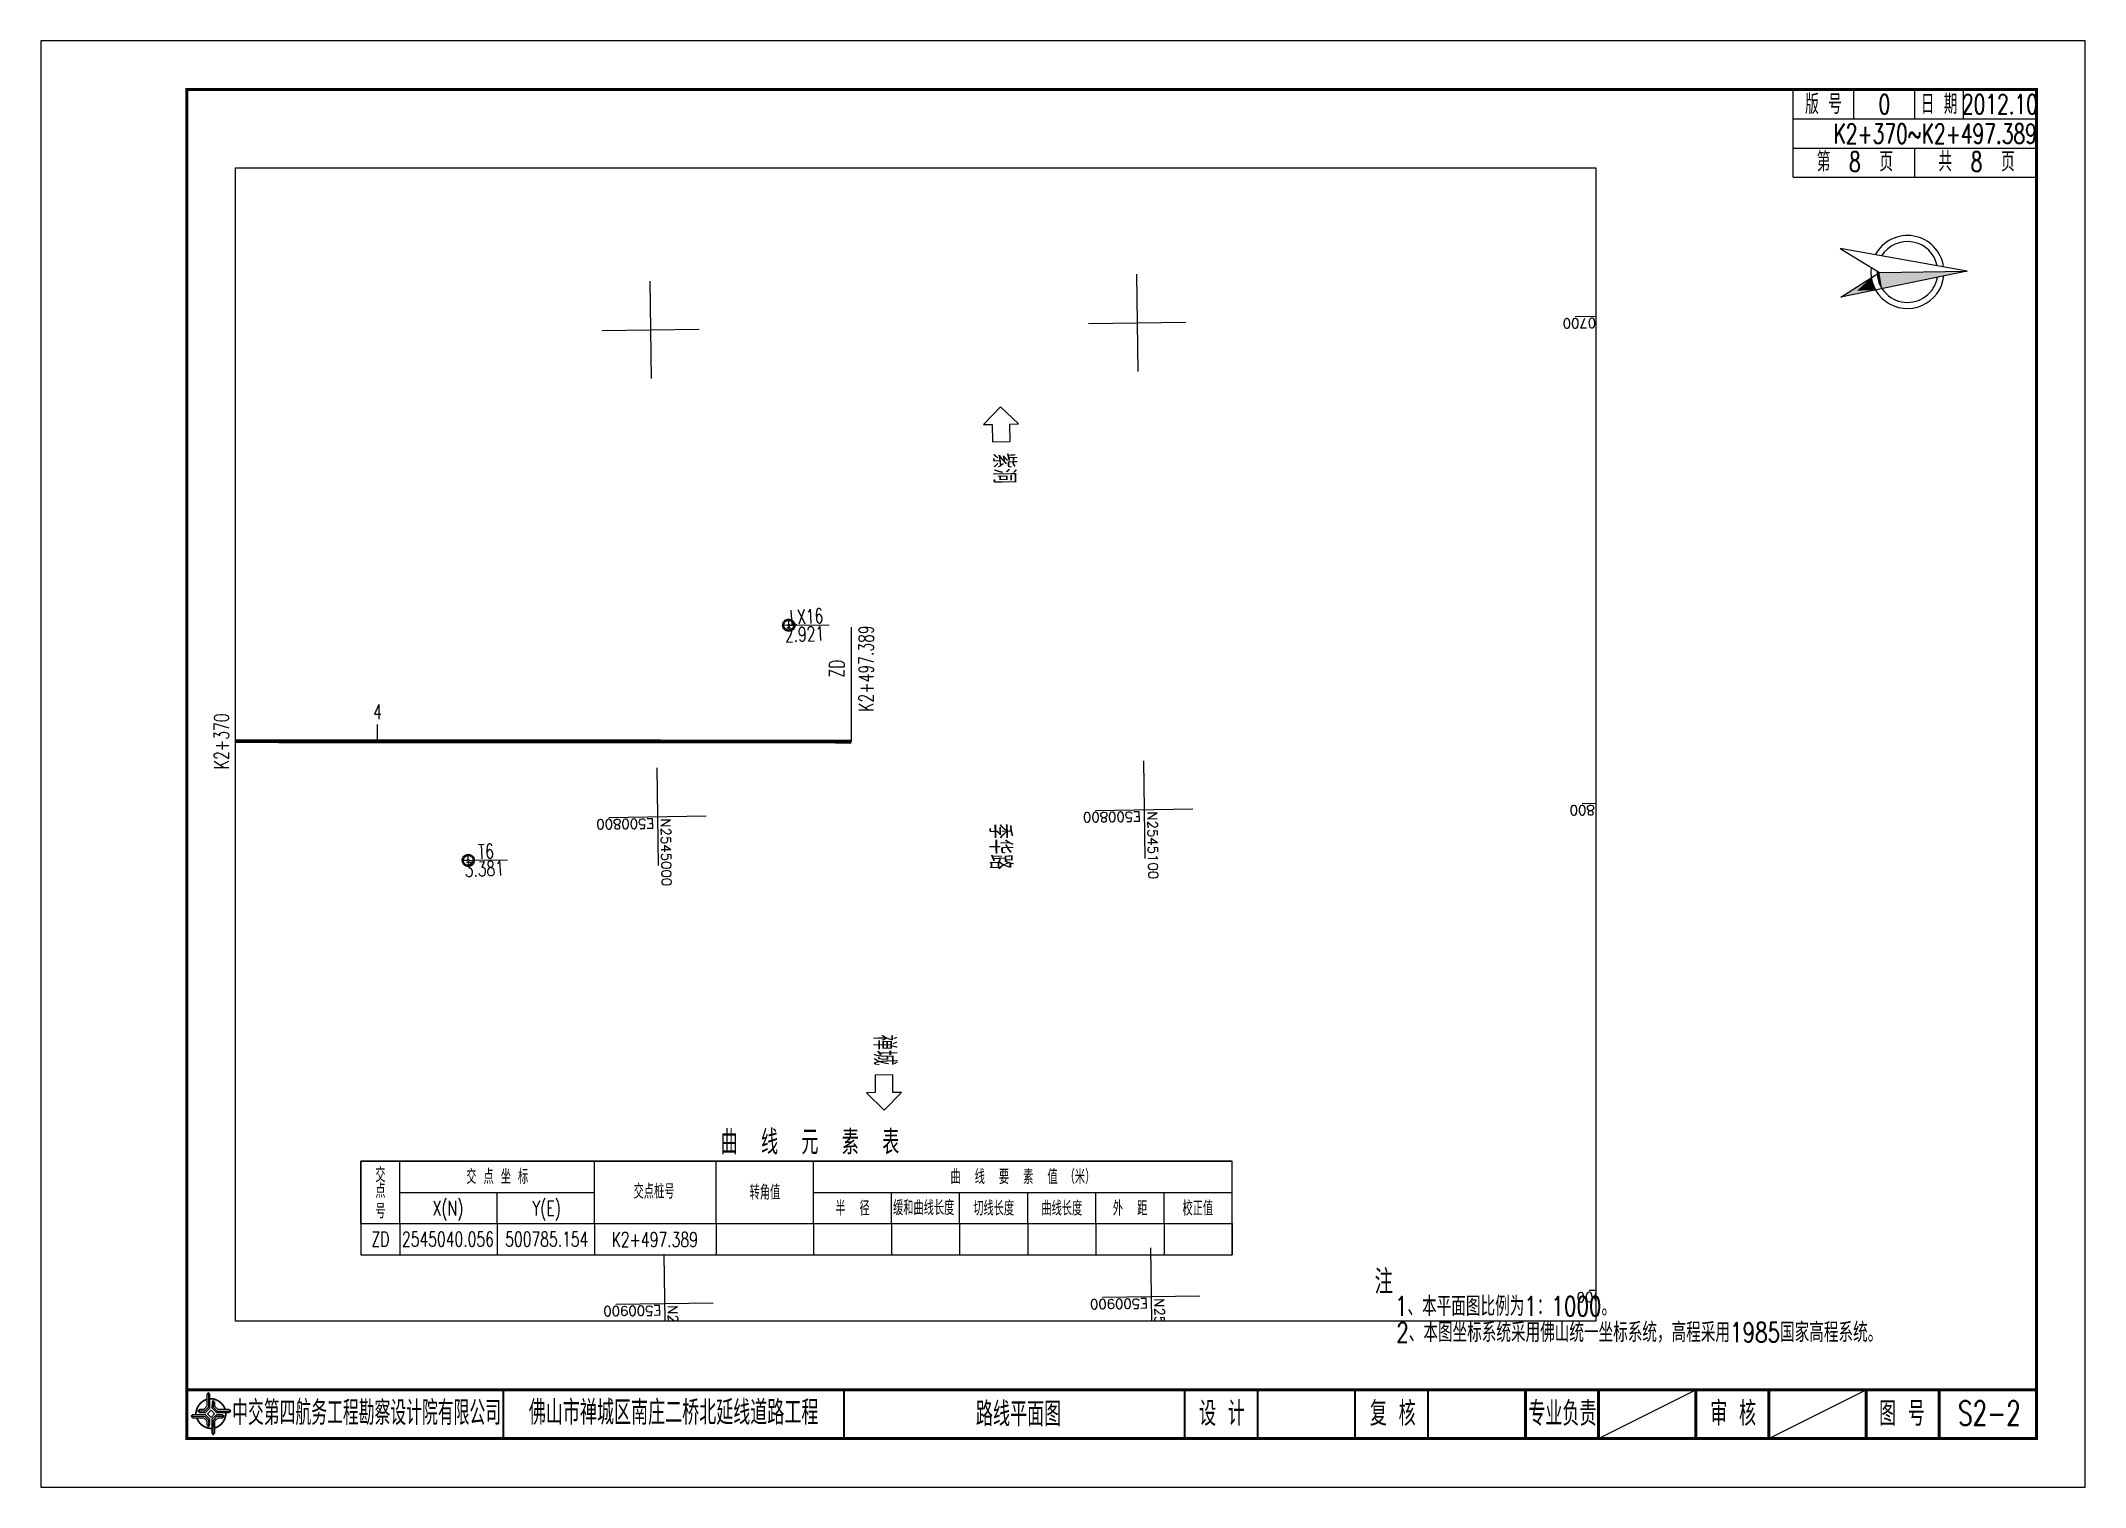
# Paper-space layout '平面图008' of a CAD drawing. Header units: inches, sheet in millimetres. Extents: x -7 to 413, y -20 to 277.
# The model-space entities are those that its viewports show. They can reach past a viewport. Long polylines and large blocks are cut down to what shows.
import ezdxf
from ezdxf.enums import TextEntityAlignment as Align

# ---------------------------------------------------------------- set-up
doc = ezdxf.new("R2010")
doc.units = ezdxf.units.IN
for name, color, linetype in [('0-文字', 7, 'Continuous'), ('canshu', 7, 'Continuous'), ('circle', 3, 'Continuous'), ('HIDE_B', 7, 'Continuous'), ('station', 6, 'Continuous'), ('zhix', 7, 'Continuous'), ('内起讫桩号', 7, 'Continuous'), ('图框', 7, 'Continuous'), ('坐标网', 2, 'Continuous'), ('控制导线点', 7, 'Continuous'), ('文字', 7, 'Continuous'), ('标题栏', 7, 'Continuous'), ('次轮廓线', 7, 'Continuous'), ('红色线', 1, 'Continuous'), ('表头', 6, 'Continuous'), ('表线', 7, 'Continuous'), ('表行', 7, 'Continuous'), ('要素桩', 7, 'Continuous')]:
    doc.layers.add(name, color=color, linetype=linetype)
doc.styles.add('GTF_XW', font='simplex1.shx', dxfattribs={"width": 0.7, "bigfont": 'hztxt.shx'})
doc.styles.get("Standard").update_dxf_attribs({"font": 'simplex1.shx', "width": 0.7, "bigfont": 'hztxt.shx'})
doc.styles.add('内起讫桩号', font='simplex1.shx', dxfattribs={"width": 0.7, "bigfont": 'hztxt.shx'})
doc.styles.add('表头', font='simplex1.shx', dxfattribs={"width": 0.7, "bigfont": 'hztxt.shx'})
doc.styles.add('表行', font='simplex1.shx', dxfattribs={"width": 0.7, "bigfont": 'hztxt.shx'})

# ---------------------------------------------------------------- blocks, each defined once
blk = doc.blocks.new('TK.SBZ')
at = {"layer": '标题栏'}
blk.add_line((-15, 0), (15, 0), dxfattribs=at)
at = {"layer": '内起讫桩号', "style": '内起讫桩号'}
blk.add_attdef('0001', text='', height=2.5, dxfattribs=at).set_placement((0, 1), align=Align.BOTTOM_CENTER)
blk = doc.blocks.new('*U18')
at = {"linetype": 'Continuous'}
for points in [[(7.37, -20.86), (4.74, -14.23), (2.1, -14.85)], [(7.37, -20.86), (2.1, -14.85), (10, -27.5)], [(7.37, -20.86), (7.24, -13.14), (4.74, -14.23)], [(7.37, -20.86), (10, -27.5), (7.24, -13.14)]]:
    blk.add_solid(points, dxfattribs=at)
blk = doc.blocks.new('*U17')
at = {"linetype": 'Continuous'}
for points in [[(0, 24.5), (0, -11.5), (6.74, -10.53)], [(0.62, -12.48), (6.74, -10.53), (0, -11.5)], [(6.74, -10.53), (0.62, -12.48), (3.8, -11.91)]]:
    blk.add_solid(points, dxfattribs=at)
blk = doc.blocks.new('TK.ZBZ')
for p, q in [((0, 24.5), (-10, -27.5)), ((0, -11.5), (0, 24.5)), ((0, 24.5), (10, -27.5)), ((-10, -27.5), (0, -11.5)), ((10, -27.5), (0, -11.5))]:
    blk.add_line(p, q)
for radius, start, end in [(15, 97.08036, 241.14858), (12.5, 100.83878, 237.39017), (15, 261.96927, 82.91964), (12.5, 267.17751, 79.16122)]:
    blk.add_arc((0, 0), radius, start, end)
at = {"linetype": 'Continuous'}
for name in ['*U17', '*U18']:
    blk.add_blockref(name, (0, 0), dxfattribs=at)
blk = doc.blocks.new('曲线元素表带坐标无要素桩表头')
at = {"layer": '表线'}
for p, q in [((-179, 25.6), (179, 25.6)), ((-179, 0), (-179, 25.6)), ((179, 0), (179, 25.6))]:
    blk.add_line(p, q, dxfattribs=at)
at = {"layer": '表线', "color": 7}
for p, q in [((-163, 0), (-163, 25.6)), ((-83, 0), (-83, 25.6)), ((-33, 0), (-33, 25.6)), ((7, 0), (7, 25.6)), ((-163, 12.8), (-83, 12.8)), ((-123, 0), (-123, 12.8)), ((7, 12.8), (179, 12.8)), ((39, 0), (39, 12.8)), ((67, 0), (67, 12.8)), ((95, 0), (95, 12.8)), ((123, 0), (123, 12.8)), ((151, 0), (151, 12.8)), ((-179, 0), (179, 0))]:
    blk.add_line(p, q, dxfattribs=at)
at = {"layer": '表头', "color": 7, "style": '表头', "width": 0.7}
for s, height, p in [('曲  线  元  素  表', 10, (5.5, 33.38)), ('点', 6, (-171, 13.5)), ('交', 6, (-171, 20)), ('交 点 坐 标', 6, (-123, 19.25)), ('交点桩号', 6, (-58.56, 13.19)), ('曲  线  要  素  值 （米）', 6, (93, 19.2)), ('号', 6, (-171, 5.13)), ('X(N)', 6, (-143.25, 6.25)), ('Y(E)', 6, (-102.75, 6.25)), ('转角值', 6, (-13, 12.8)), ('半  径', 6, (23, 6.25)), ('缓和曲线长度', 6, (52.24, 6.45)), ('切线长度', 6, (81, 6.25)), ('曲线长度', 6, (109, 6.25)), ('外  距', 6, (137.06, 6.25)), ('校正值', 6, (164.88, 6.25))]:
    blk.add_text(s, height=height, dxfattribs=at).set_placement(p, align=Align.MIDDLE_CENTER)
blk = doc.blocks.new('曲线元素表带坐标无要素桩表行')
at = {"layer": '表线'}
for p, q in [((-179, 0), (-179, -12.8)), ((-163, 0), (-163, -12.8)), ((-123, 0), (-123, -12.8)), ((-83, 0), (-83, -12.8)), ((-33, 0), (-33, -12.8)), ((7, 0), (7, -12.8)), ((39, 0), (39, -12.8)), ((67, 0), (67, -12.8)), ((95, 0), (95, -12.8)), ((123, 0), (123, -12.8)), ((151, 0), (151, -12.8)), ((179, 0), (179, -12.8)), ((-179, -12.8), (179, -12.8))]:
    blk.add_line(p, q, dxfattribs=at)
at = {"layer": '表行', "style": '表行'}
for tag, width, p in [('JDNAME', 0.75, (-171, -6.4)), ('XN', 0.75, (-143.25, -6.4)), ('YE', 0.75, (-102.62, -6.4)), ('JDZH', 0.75, (-58.27, -6.59)), ('ZHUANJ', 0.65, (-13, -6.4)), ('RR', 0.75, (23, -6.4)), ('S1_S2', 0.75, (53, -6.4)), ('T1_T2', 0.75, (81, -6.4)), ('SC', 0.75, (109, -6.4)), ('EE', 0.75, (137, -6.4)), ('S_T', 0.75, (165, -6.4))]:
    blk.add_attdef(tag, text='', height=4.5, dxfattribs=dict(at, width=width)).set_placement(p, align=Align.MIDDLE_CENTER)
blk = doc.blocks.new('tb')
at = {"lineweight": -3}
h = blk.add_hatch(color=256, dxfattribs=at)
h.paths.add_polyline_path([(-1.23, -0.13), (-3.78, -0.14), (-4.14, -0.41), (-1.4, -0.44), (-0.56, -1.24), (-0.54, -2.62), (-0.27, -2.2), (-0.26, -1.06)])
h.paths.add_polyline_path([(0.13, -1.08), (0.14, -3.86), (0.41, -4.26), (0.44, -1.24), (1.25, -0.43), (2.66, -0.43), (2.26, -0.16), (1.07, -0.15)])
h.paths.add_polyline_path([(1.08, 0.3), (3.62, 0.3), (4.02, 0.56), (1.25, 0.57), (0.43, 1.39), (0.43, 2.8), (0.16, 2.41), (0.15, 1.24)])
h.paths.add_polyline_path([(-0.28, 1.21), (-0.28, 3.99), (-0.56, 4.39), (-0.57, 1.41), (-1.38, 0.6), (-2.74, 0.56), (-2.33, 0.3), (-1.2, 0.29)])
for p, q in [((-0.56, 4.39), (-0.57, 1.41)), ((-1.38, 0.6), (-2.74, 0.56)), ((-0.57, 1.41), (-1.38, 0.6)), ((0.43, 2.8), (0.43, 1.39)), ((0.43, 1.39), (1.25, 0.57)), ((1.25, 0.57), (4.02, 0.56)), ((-4.14, -0.41), (-1.4, -0.44)), ((-1.4, -0.44), (-0.56, -1.24)), ((-0.56, -1.24), (-0.54, -2.62)), ((0.41, -4.26), (0.44, -1.24)), ((0.44, -1.24), (1.25, -0.43)), ((1.25, -0.43), (2.66, -0.43))]:
    blk.add_line(p, q, dxfattribs=at)
at = {"lineweight": -3, "flags": 128}
for points in [[(-0.9, 3.99), (-0.9, 1.58), (-1.53, 0.91), (-2.34, 0.91), (-2.74, 0.56), (-2.33, 0.3), (-1.2, 0.29), (-0.28, 1.21), (-0.28, 3.99), (-0.56, 4.39)], [(-0.04, 0.77), (0.68, 0.04), (-0.04, -0.69), (-0.77, 0.05)], [(3.62, 0.92), (1.43, 0.92), (0.77, 1.54), (0.77, 2.38), (0.43, 2.8), (0.16, 2.41), (0.15, 1.24), (1.08, 0.3), (3.62, 0.3), (4.02, 0.56)], [(-3.73, -0.76), (-1.54, -0.76), (-0.89, -1.39), (-0.89, -2.21), (-0.54, -2.62), (-0.27, -2.2), (-0.26, -1.06), (-1.23, -0.13), (-3.78, -0.14), (-4.14, -0.41)], [(0.75, -3.85), (0.75, -1.43), (1.4, -0.78), (2.26, -0.78), (2.66, -0.43), (2.26, -0.16), (1.07, -0.15), (0.13, -1.08), (0.14, -3.86), (0.41, -4.26)]]:
    blk.add_lwpolyline(points, close=True, dxfattribs=at)
at = {"lineweight": -3, "const_width": 0.35, "flags": 128}
for points in [[(-0.9, 3.02, 0.324167), (-3.16, -0.14)], [(2.88, 0.92, 0.324403), (-0.24, 3.15)], [(0.75, -2.86, 0.325418), (3.02, 0.26)], [(-2.98, -0.76, 0.322976), (0.14, -2.98)]]:
    blk.add_lwpolyline(points, format="xyb", dxfattribs=at)
blk = doc.blocks.new('123')
at = {"layer": '图框', "linetype": 'Continuous'}
for points in [[(-7.5, 277), (-7.5, -20)], [(412.5, 277), (-7.5, 277)], [(412.5, -20), (412.5, 277)], [(-7.5, -20), (412.5, -20)]]:
    blk.add_lwpolyline(points, dxfattribs=at)
blk = doc.blocks.new('控制导线点')
at = {"layer": '控制导线点'}
for p, q in [((500961.792, 2543567.946, 3.298), (500960.192, 2543567.946)), ((500962.192, 2543568.346, 3.298), (500962.192, 2543569.946)), ((500962.192, 2543567.546, 3.298), (500962.192, 2543565.946)), ((500962.592, 2543567.946, 3.298), (500964.192, 2543567.946))]:
    blk.add_line(p, q, dxfattribs=at)
for centre, radius in [((500962.192, 2543567.946), 2.5), ((500962.192, 2543567.946), 2), ((500962.192, 2543567.946, 3.298), 0.4)]:
    blk.add_circle(centre, radius, dxfattribs=at)

msp = doc.modelspace()

# ---------------------------------------------------------------- linework, layer by layer
at = {"layer": '0-文字', "ltscale": 1000, "flags": 128}
for points in [[(500716.83, 2545071.7), (500720.44, 2545068.12), (500720.43, 2545069.92), (500724.03, 2545069.93), (500724.02, 2545073.53), (500720.42, 2545073.52), (500720.41, 2545075.32), (500716.83, 2545071.7)], [(500860.92, 2545045.7), (500857.34, 2545049.33), (500857.33, 2545047.53), (500853.73, 2545047.55), (500853.71, 2545043.95), (500857.31, 2545043.93), (500857.3, 2545042.13), (500860.92, 2545045.7)]]:
    msp.add_lwpolyline(points, dxfattribs=at)
at = {"layer": 'circle', "flags": 128}
msp.add_lwpolyline([(501098.74, 2542642), (501070.02, 2543056.24), (500722.15, 2543579.97), (500789.69, 2544110.56), (500796.25, 2544564.61), (500780.14, 2544704.36), (500785.15, 2545040.06)], dxfattribs=at)
at = {"layer": 'circle'}
msp.add_circle((500785.15, 2545040.06), 0, dxfattribs=at)
at = {"layer": 'station'}
msp.add_line((500783.7, 2544942.68), (500780.27, 2544942.73), dxfattribs=at)
at = {"layer": 'zhix', "const_width": 0.8, "flags": 128}
msp.add_lwpolyline([(500781.19, 2544775.13), (500785.15, 2545040.06)], dxfattribs=at)
at = {"layer": '坐标网'}
for p, q in [((500700, 2545190), (500700, 2545210)), ((500800, 2545190), (500800, 2545210)), ((500900, 2545190), (500900, 2545210)), ((500700, 2545090), (500700, 2545110)), ((500800, 2545090), (500800, 2545110)), ((500900, 2545090), (500900, 2545110)), ((500690, 2545100), (500710, 2545100)), ((500790, 2545100), (500810, 2545100)), ((500890, 2545100), (500910, 2545100)), ((500700, 2544990), (500700, 2545010)), ((500800, 2544990), (500800, 2545010)), ((500900, 2544990), (500900, 2545010)), ((500690, 2545000), (500710, 2545000)), ((500790, 2545000), (500810, 2545000)), ((500890, 2545000), (500910, 2545000))]:
    msp.add_line(p, q, dxfattribs=at)
at = {"layer": '控制导线点'}
for p, q in [((500761.09, 2545028.77, -6.17), (500761.09, 2545035.8, -3.89)), ((500808.42, 2544962.26, -5.71), (500808.42, 2544969.08, -5.71))]:
    msp.add_line(p, q, dxfattribs=at)
at = {"layer": '要素桩'}
msp.add_line((500785.15, 2545040.06), (500761.68, 2545040.41), dxfattribs=at)

# ---------------------------------------------------------------- block references
at = {"layer": '控制导线点', "xscale": 0.5, "yscale": 0.5, "zscale": 0.5}
for p in [(250279.99, 1273243.55, -6.17), (250327.33, 1273177.03, -5.71)]:
    msp.add_blockref('控制导线点', p, dxfattribs=at)

# ---------------------------------------------------------------- texts
at = {"layer": '0-文字', "ltscale": 1000, "width": 0.7}
for s, rotation, p in [('紫洞', 0.0584, (500732.63, 2545072.24)), ('季华路', 0.0584, (500811.88, 2545070.35)), ('禅城', 359.4665, (500851.73, 2545045.9))]:
    msp.add_text(s, height=4.5, rotation=rotation, dxfattribs=at).set_placement(p, align=Align.MIDDLE_RIGHT)
at = {"layer": 'canshu', "style": 'GTF_XW', "width": 0.7}
msp.add_text('R-∞', height=3, rotation=89.1438, dxfattribs=at).set_placement((500787.46, 2544907.53), align=Align.MIDDLE)
at = {"layer": 'station', "style": 'GTF_XW', "width": 0.7}
msp.add_text('4', height=3, rotation=89.1438, dxfattribs=at).set_placement((500779.13, 2544942.75), align=Align.CENTER)
at = {"layer": '坐标网', "style": 'GTF_XW'}
for s, p in [('E500700', (500700.4, 2545199.33)), ('E500800', (500800.4, 2545199.33)), ('E500900', (500900.4, 2545199.33)), ('E500800', (500800.4, 2545099.33)), ('E500900', (500900.4, 2545099.33)), ('E500800', (500800.4, 2544999.33)), ('E500900', (500900.4, 2544999.33))]:
    msp.add_text(s, height=2, rotation=270, dxfattribs=at).set_placement(p)
for s, p in [('N2545100', (500800.4, 2545100.67)), ('N2545100', (500900.4, 2545100.67)), ('N2545000', (500800.4, 2545000.67)), ('N2545000', (500900.4, 2545000.67))]:
    msp.add_text(s, height=2, dxfattribs=at).set_placement(p)
at = {"layer": '控制导线点', "ltscale": 1000, "width": 0.7}
for s, p in [('LX16', (500759.23, 2545034.65, -8.42)), ('2.921', (500762.8, 2545034.78, -8.42)), ('T6', (500806.58, 2544966.28, -7.96)), ('3.381', (500810.06, 2544968.3, -7.96))]:
    msp.add_text(s, height=3, rotation=91.9824, dxfattribs=at).set_placement(p, align=Align.MIDDLE_RIGHT)
at = {"layer": '要素桩', "style": 'GTF_XW', "width": 0.7}
for s, p in [('K2+497.389', (500770.2, 2545043.28)), ('ZD', (500770.11, 2545037.28))]:
    msp.add_text(s, height=3, rotation=179.1438, dxfattribs=at).set_placement(p, align=Align.MIDDLE)

psp = doc.layouts.new('平面图008')

# ---------------------------------------------------------------- linework, layer by layer
at = {"layer": 'HIDE_B', "flags": 128}
psp.add_lwpolyline([(32.5, 14.05), (32.5, 132.5), (32.5, 250.96), (311.94, 250.96), (311.94, 132.5), (311.94, 14.05), (32.5, 14.05)], close=True, dxfattribs=at)
at = {"layer": '图框', "linetype": 'Continuous'}
for p, q in [((312.5, -10), (332.5, 0)), ((347.5, -10), (367.5, 0))]:
    psp.add_line(p, q, dxfattribs=at)
at = {"layer": '图框', "linetype": 'Continuous', "const_width": 0.6}
for points in [[(402.5, 267), (22.5, 267), (22.5, -10), (402.5, -10), (402.5, 267)], [(22.5, 0), (402.5, 0)], [(297.5, -10), (297.5, 0)], [(297.5, -10), (297.5, 0)], [(312.5, -10), (312.5, 0)], [(332.5, -10), (332.5, 0)], [(347.5, -10), (347.5, 0)], [(367.5, -10), (367.5, 0)], [(382.5, -10), (382.5, 0)]]:
    psp.add_lwpolyline(points, dxfattribs=at)
at = {"layer": '图框', "const_width": 0.4}
for points in [[(87.5, 0), (87.5, -10)], [(157.5, -10), (157.5, 0)], [(227.5, -10), (227.5, 0)], [(242.5, -10), (242.5, 0)], [(262.5, -10), (262.5, 0)], [(277.5, -10), (277.5, 0)]]:
    psp.add_lwpolyline(points, dxfattribs=at)
at = {"layer": '文字'}
for p, q in [((352.5, 249), (352.5, 267)), ((365, 261), (365, 267)), ((377.5, 261), (377.5, 267)), ((352.5, 261), (402.5, 261)), ((352.5, 255), (402.5, 255)), ((377.5, 249), (377.5, 255)), ((352.5, 249), (402.5, 249))]:
    psp.add_line(p, q, dxfattribs=at)
at = {"layer": '次轮廓线'}
psp.add_line((387.5, 261), (387.5, 267), dxfattribs=at)
at = {"layer": '红色线'}
for p, q in [((58.26, 46.93), (58.26, 27.73)), ((237.26, 46.93), (58.26, 46.93)), ((237.26, 27.73), (237.26, 46.93)), ((58.26, 27.73), (237.26, 27.73))]:
    psp.add_line(p, q, dxfattribs=at)

# ---------------------------------------------------------------- block references
psp.add_blockref('123', (0, 0))
at = {"xscale": 0.5, "yscale": 0.5, "zscale": 0.5}
psp.add_blockref('曲线元素表带坐标无要素桩表头', (147.76, 34.13), dxfattribs=at)
ref = psp.add_blockref('曲线元素表带坐标无要素桩表行', (147.76, 34.13), dxfattribs=dict(xscale=0.5, yscale=0.5, zscale=0.5))
ref.add_attrib('JDNAME', 'ZD', dxfattribs={"layer": '表行', "height": 3, "style": '表行', "width": 0.7}).set_placement((62.26, 30.93), align=Align.MIDDLE_CENTER)
ref.add_attrib('YE', '500785.154', dxfattribs={"layer": '表行', "height": 3, "style": '表行', "width": 0.7}).set_placement((96.44, 30.93), align=Align.MIDDLE_CENTER)
ref.add_attrib('XN', '2545040.056', dxfattribs={"layer": '表行', "height": 3, "style": '表行', "width": 0.7}).set_placement((76.13, 30.93), align=Align.MIDDLE_CENTER)
ref.add_attrib('JDZH', 'K2+497.389', dxfattribs={"layer": '表行', "height": 3, "style": '表行', "width": 0.7}).set_placement((118.62, 30.83), align=Align.MIDDLE_CENTER)
at = {"lineweight": -3}
psp.add_blockref('tb', (27.5, -4.99), dxfattribs=at)
at = {"layer": '标题栏', "xscale": 0.4999999999999743, "yscale": 0.5000000000000019, "zscale": 0.5, "rotation": 270.8220892656513}
psp.add_blockref('TK.ZBZ', (376, 229.54), dxfattribs=at)
at = {"layer": '标题栏'}
ref = psp.add_blockref('TK.SBZ', (32.5, 133.16), dxfattribs=dict(at, xscale=0.5, yscale=0.5, zscale=0.5, rotation=89.99999999999349))
ref.add_attrib('0001', 'K2+370', dxfattribs={"layer": '内起讫桩号', "height": 3, "rotation": 90, "style": '内起讫桩号', "width": 0.7}).set_placement((32, 133.16), align=Align.BOTTOM_CENTER)

# ---------------------------------------------------------------- texts
at = {"layer": '图框', "width": 0.75}
for s, height, p in [('注', 5, (266.53, 19.65)), ('   1、本平面图比例为1：1000。', 4, (264, 15.14)), ('   2、本图坐标系统采用佛山统一坐标系统，高程采用1985国家高程系统。', 4, (264.26, 9.77))]:
    psp.add_text(s, height=height, dxfattribs=at).set_placement(p)
at = {"layer": '图框'}
for s, width, p in [('中交第四航务工程勘察设计院有限公司', 0.65, (59.43, -4.75)), ('佛山市禅城区南庄二桥北延线道路工程', 0.7, (122.5, -4.69)), ('设 计', 0.7, (235.16, -4.91)), ('复 核', 0.7, (270.26, -4.91))]:
    psp.add_text(s, height=5, dxfattribs=dict(at, width=width)).set_placement(p, align=Align.MIDDLE_CENTER)
at = {"layer": '图框', "linetype": 'Continuous', "width": 0.7}
for s, p in [('专业负责', (305.11, -4.91)), ('审 核', (340.19, -4.91)), ('图 号', (374.88, -4.91)), ('S2-2', (392.84, -4.8))]:
    psp.add_text(s, height=5, dxfattribs=at).set_placement(p, align=Align.MIDDLE_CENTER)
at = {"layer": '图框', "width": 0.7}
psp.add_attdef('路线平面图', text='图 纸 名 称', height=5, dxfattribs=at).set_placement((193.37, -5), align=Align.MIDDLE_CENTER)
at = {"layer": '文字', "width": 0.7}
for s, p in [('版 号', (358.75, 264)), ('0', (371.25, 264)), ('日 期', (382.5, 264)), ('2012.10', (395, 264))]:
    psp.add_text(s, height=4, dxfattribs=at).set_placement(p, align=Align.MIDDLE_CENTER)
for s, p in [('K2+370~K2+497.389', (360.81, 255.94)), ('第  8  页', (357.36, 250.19)), ('共  8  页', (382.36, 250.19))]:
    psp.add_text(s, height=4, dxfattribs=at).set_placement(p)

# ---------------------------------------------------------------- viewports
at = {"layer": 'HIDE_B', "lineweight": 0, "view_twist_angle": -89.17791073}
vp = psp.add_viewport(center=(172.22, 132.5), size=(279.44, 236.9109), view_center_point=(2551976.38, -464218.81), view_height=236.9109, dxfattribs=at)
vp.dxf.flags = 0x10000  # cut along an outline
vp.dxf.clipping_boundary_handle = psp.add_lwpolyline([(32.5, 14.05), (32.5, 132.5), (32.5, 250.96), (311.94, 250.96), (311.94, 132.5), (311.94, 14.05), (32.5, 14.05)], format="xyb", close=True, dxfattribs={"invisible": 1}).dxf.handle

doc.saveas('drawing.dxf')
